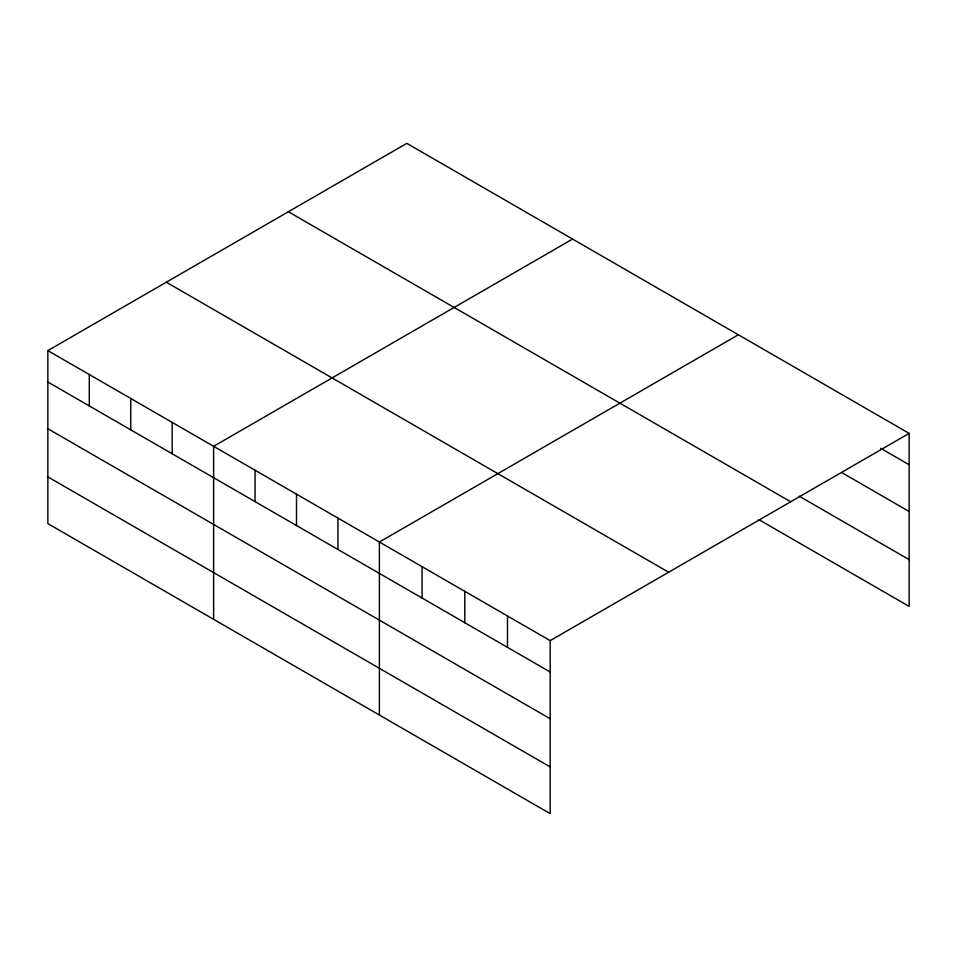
<?xml version="1.0" encoding="UTF-8"?>
<svg xmlns="http://www.w3.org/2000/svg" width="957" height="957" viewBox="0 0 957 957"><rect width="100%" height="100%" fill="white"/><g stroke="black" fill="none" stroke-linecap="round" stroke-linejoin="round"><path stroke-width="1.44" d="M759.057 519.735L909.15 606.391L909.15 433.377L406.821 143.359L47.85 350.609L47.85 523.623L550.179 813.641L550.179 640.628L47.85 350.609M572.585 239.071L213.614 446.321L213.614 619.335M738.361 334.771L379.391 542.021L379.391 715.035M550.179 640.628L909.15 433.377M880.679 448.319L909.15 464.755M841.873 472.65L909.15 511.493M799.167 496.157L909.15 559.654M288.356 211.748L790.685 501.767M166.315 282.219L668.644 572.238M47.85 381.987L550.179 672.005M47.85 428.724L550.179 718.743M47.85 476.885L550.179 766.904M507.485 615.973L507.485 647.351M464.779 591.318L464.779 622.708M422.085 566.676L422.085 598.053M337.941 518.096L337.941 549.474M296.503 494.171L296.503 525.549M255.064 470.246L255.064 501.624M172.176 422.384L172.176 453.774M130.738 398.459L130.738 429.837M89.288 374.534L89.288 405.912"/></g></svg>
